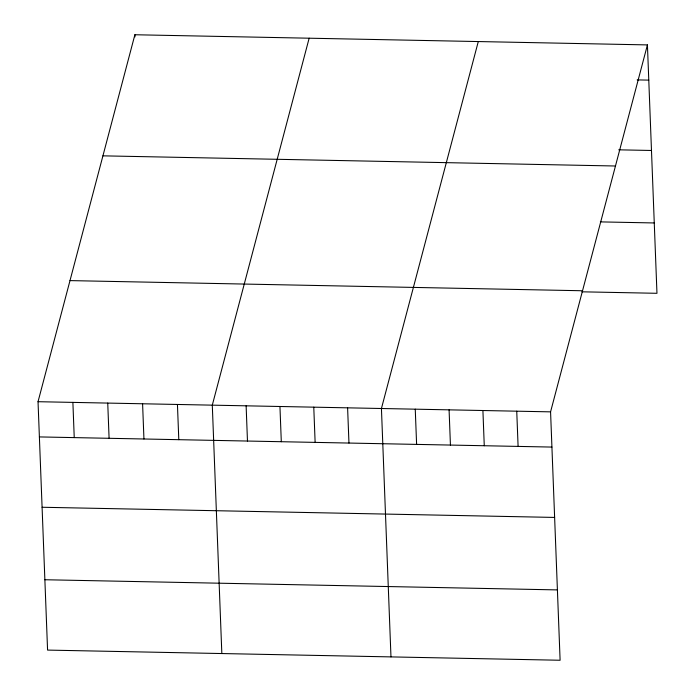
<?xml version="1.0" encoding="UTF-8"?>
<svg xmlns="http://www.w3.org/2000/svg" width="695" height="695" viewBox="0 0 695 695"><rect width="100%" height="100%" fill="white"/><g stroke="black" fill="none" stroke-linecap="round" stroke-linejoin="round"><path stroke-width="1.04" d="M647.427 44.906L550.57 411.857L560.109 660.25L47.573 650.094L38.034 401.701L134.891 34.75L647.427 44.906L656.966 293.299L581.915 291.813M309.153 38.208L212.296 405.15L221.835 653.543M478.29 41.552L381.433 408.504L390.972 656.897M637.15 79.899L648.774 80.125M618.706 149.825L651.476 150.476M102.93 155.845L615.457 166.001M600.35 221.887L654.264 222.956M69.995 280.606L582.532 290.762M38.034 401.701L550.57 411.857M39.389 436.92L551.917 447.076M42.091 507.263L554.619 517.428M44.871 579.743L557.407 589.907M516.741 411.188L518.096 446.407M482.912 410.519L484.267 445.738M449.083 409.85L450.438 445.069M415.254 409.173L416.609 444.4M347.604 407.835L348.959 443.054M313.775 407.166L315.13 442.385M279.946 406.497L281.301 441.716M246.126 405.828L247.472 441.047M177.442 404.464L178.797 439.683M134.891 34.75L134.969 36.887M142.588 403.769L143.943 438.988M107.742 403.083L109.089 438.302M72.888 402.388L74.235 437.607"/></g></svg>
